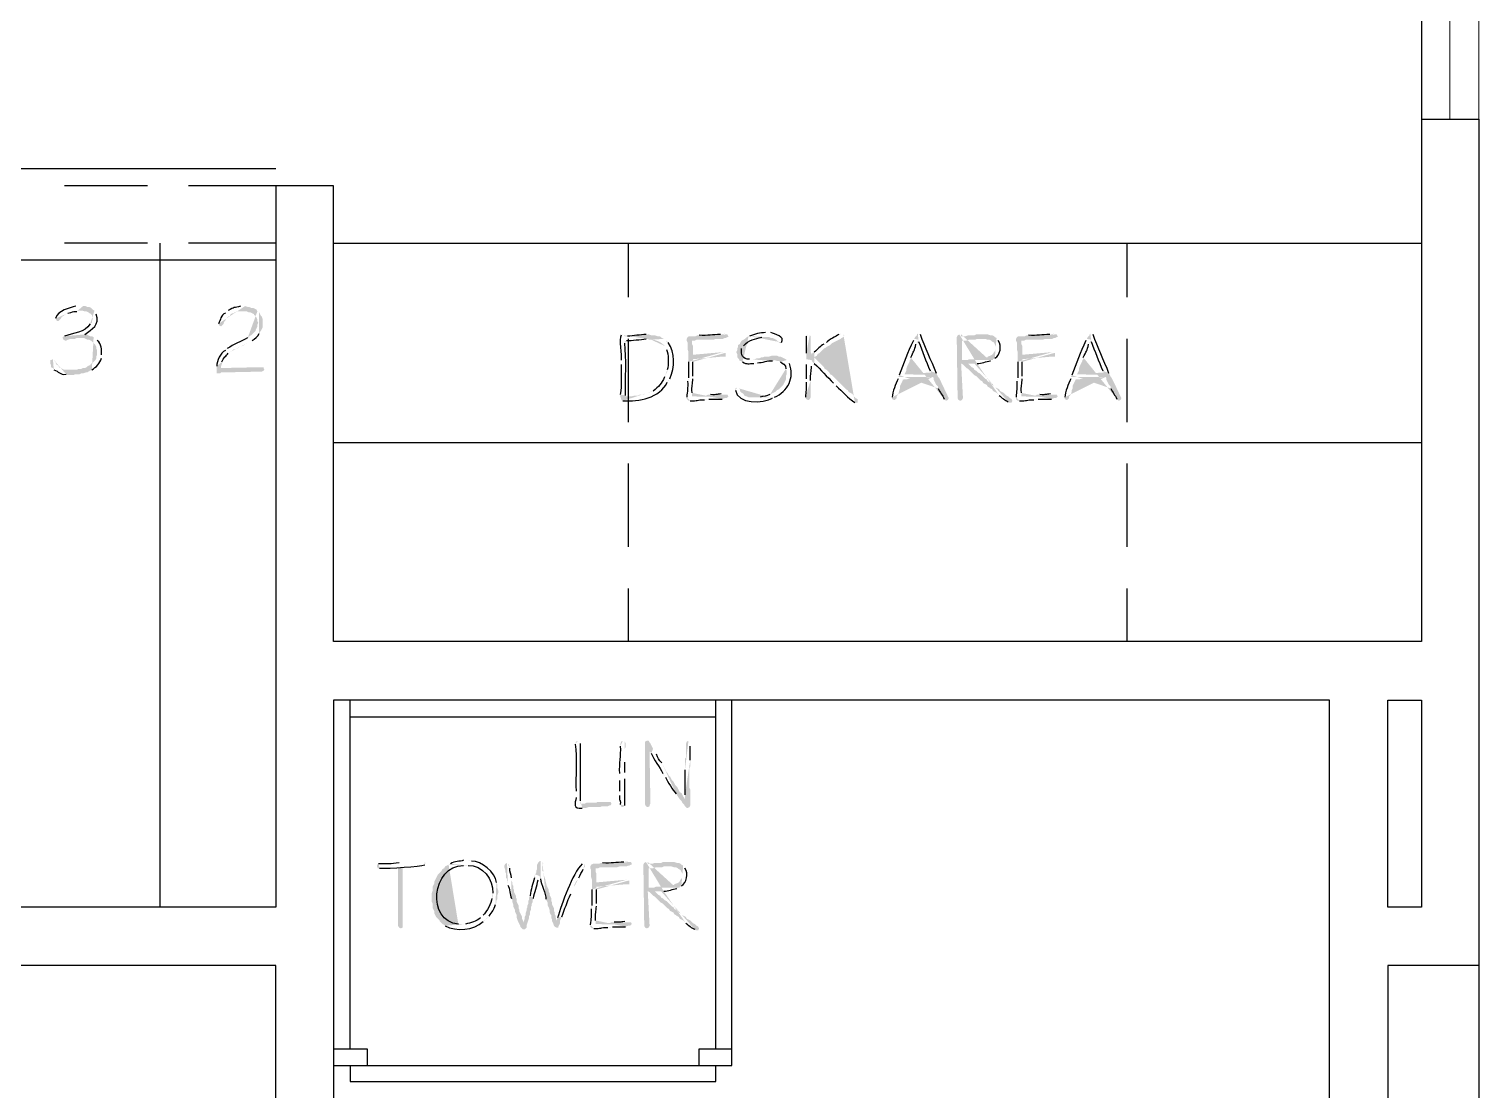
# Model space of a CAD drawing. Header units: inches. Extents: x -167 to 6071, y -6287 to -2731.
# Drawn here: x 1608.5 to 1695.9, y -5840.1 to -5776.1 of the extents above; entities that cross this region are included whole.
import ezdxf

# ---------------------------------------------------------------- set-up
doc = ezdxf.new("R2010")
doc.units = ezdxf.units.IN
doc.header["$LTSCALE"] = 96
doc.header["$MEASUREMENT"] = 0
doc.layers.add('Doors', color=5, linetype='Continuous', lineweight=9)
doc.layers.add('PDF_Geometry', color=7, linetype='Continuous', true_color=0x4a4a4a)
doc.layers.add('PDF_Solid Fills', color=7, linetype='Continuous')

msp = doc.modelspace()

# ---------------------------------------------------------------- hatches: boundary and pattern name
at = {"layer": 'PDF_Solid Fills', "transparency": 33554559}
h = msp.add_hatch(color=256, dxfattribs=at)
h.paths.add_polyline_path([(1611.637, -5792.842), (1611.37, -5792.842)], flags=0)
h.paths.add_polyline_path([(1610.143, -5793.589), (1610.197, -5793.695), (1610.25, -5793.749), (1610.303, -5793.749), (1610.41, -5793.642), (1610.463, -5793.589), (1610.517, -5793.482), (1610.623, -5793.429), (1610.677, -5793.375), (1610.783, -5793.322), (1610.89, -5793.269)], flags=0)
h.paths.add_polyline_path([(1611.423, -5793.162), (1611.583, -5793.109), (1612.49, -5793.109), (1612.383, -5793.055), (1612.277, -5792.949), (1612.17, -5792.895), (1612.063, -5792.895), (1611.957, -5792.842), (1611.797, -5792.842)], flags=0)
h = msp.add_hatch(color=256, dxfattribs=at)
h.paths.add_polyline_path([(1612.49, -5793.109), (1611.69, -5793.109), (1611.743, -5793.109), (1611.903, -5793.162), (1612.01, -5793.162), (1612.117, -5793.215), (1612.17, -5793.269), (1612.223, -5793.269), (1612.33, -5793.375), (1612.33, -5793.482), (1612.383, -5793.589), (1612.383, -5793.642), (1612.33, -5793.749), (1612.33, -5793.855), (1612.223, -5793.909)], flags=0)
h.paths.add_polyline_path([(1610.677, -5794.655), (1610.57, -5794.709), (1610.57, -5794.762), (1610.623, -5794.869), (1610.73, -5794.922), (1610.783, -5794.922), (1610.89, -5794.869), (1611.05, -5794.815), (1611.317, -5794.815), (1611.423, -5794.762), (1611.637, -5794.762), (1612.437, -5794.709), (1612.33, -5794.655), (1612.223, -5794.655), (1612.117, -5794.602), (1612.01, -5794.549), (1611.85, -5794.549), (1611.903, -5794.549)], flags=0)
h.paths.add_polyline_path([(1612.597, -5793.322), (1612.543, -5793.215)], flags=0)
h = msp.add_hatch(color=256, dxfattribs=at)
h.paths.add_polyline_path([(1622.303, -5793.162), (1621.45, -5793.162), (1621.663, -5793.162), (1621.77, -5793.215), (1621.877, -5793.215), (1621.983, -5793.269), (1622.09, -5793.322), (1622.09, -5793.375), (1622.197, -5793.429), (1622.303, -5793.642), (1622.303, -5793.749), (1622.357, -5793.855), (1622.303, -5793.962), (1622.303, -5794.069), (1622.197, -5794.282), (1622.197, -5794.335), (1622.09, -5794.442), (1621.93, -5794.602), (1621.823, -5794.655), (1621.823, -5794.709), (1621.717, -5794.762)], flags=0)
h.paths.add_polyline_path([(1620.49, -5795.402), (1620.437, -5795.402), (1620.383, -5795.509)], flags=0)
h.paths.add_polyline_path([(1619.85, -5796.469), (1619.85, -5796.575), (1620.117, -5796.575), (1620.117, -5796.469), (1620.17, -5796.309), (1620.17, -5796.202)], flags=0)
h.paths.add_polyline_path([(1620.543, -5795.669), (1620.65, -5795.615), (1620.757, -5795.562), (1620.863, -5795.455), (1620.97, -5795.455), (1621.077, -5795.402), (1621.183, -5795.349), (1621.237, -5795.295), (1621.397, -5795.242), (1621.503, -5795.189), (1621.663, -5795.082), (1621.77, -5795.029), (1621.877, -5794.975), (1621.983, -5794.922)], flags=0)
h.paths.add_polyline_path([(1622.41, -5794.495), (1622.463, -5794.389), (1622.517, -5794.335), (1622.623, -5794.122), (1622.623, -5793.642), (1622.57, -5793.482), (1622.517, -5793.429), (1622.41, -5793.215)], flags=0)
h = msp.add_hatch(color=256, dxfattribs=at)
h.paths.add_polyline_path([(1621.45, -5792.842), (1621.29, -5792.842)], flags=0)
h.paths.add_polyline_path([(1620.543, -5793.109), (1620.49, -5793.162), (1620.383, -5793.269)], flags=0)
h.paths.add_polyline_path([(1619.957, -5793.909), (1620.01, -5794.015), (1620.117, -5794.069), (1620.17, -5794.015), (1620.277, -5793.909), (1620.277, -5793.855), (1620.33, -5793.749), (1620.383, -5793.695), (1620.383, -5793.642), (1620.437, -5793.589), (1620.543, -5793.482), (1620.65, -5793.429), (1620.703, -5793.322), (1620.81, -5793.269), (1620.863, -5793.269), (1620.97, -5793.215), (1621.077, -5793.162), (1622.303, -5793.162), (1622.25, -5793.055), (1622.143, -5793.002), (1622.037, -5792.949), (1621.93, -5792.949), (1621.823, -5792.895), (1621.717, -5792.895), (1621.557, -5792.842)], flags=0)
h = msp.add_hatch(color=256, dxfattribs=at)
h.paths.add_polyline_path([(1644.33, -5794.549), (1644.277, -5794.549), (1644.223, -5794.602)], flags=0)
h.paths.add_polyline_path([(1644.223, -5796.095), (1644.223, -5796.362)], flags=0)
h.paths.add_polyline_path([(1644.17, -5798.175), (1644.17, -5798.282), (1644.49, -5798.282), (1644.49, -5798.229)], flags=0)
h.paths.add_polyline_path([(1644.437, -5795.082), (1644.437, -5794.975), (1644.543, -5794.922)], flags=0)
h.paths.add_polyline_path([(1645.717, -5794.815), (1646.783, -5794.815), (1646.677, -5794.762), (1646.623, -5794.709), (1644.437, -5794.655), (1644.383, -5794.602)], flags=0)
h = msp.add_hatch(color=256, dxfattribs=at)
h.paths.add_polyline_path([(1645.77, -5794.549), (1645.717, -5794.549)], flags=0)
h.paths.add_polyline_path([(1644.597, -5794.655), (1644.437, -5794.655), (1646.623, -5794.709), (1646.517, -5794.655), (1646.41, -5794.655), (1646.25, -5794.602), (1646.037, -5794.602), (1645.877, -5794.549)], flags=0)
h = msp.add_hatch(color=256, dxfattribs=at)
h.paths.add_polyline_path([(1650.517, -5794.495), (1650.357, -5794.549), (1650.197, -5794.549)], flags=0)
h.paths.add_polyline_path([(1648.917, -5794.602), (1648.81, -5794.602), (1648.703, -5794.655), (1648.33, -5794.655), (1648.223, -5794.709), (1648.17, -5794.815), (1648.17, -5794.922), (1648.223, -5795.029), (1648.223, -5795.455), (1648.277, -5795.615), (1648.277, -5795.829), (1648.543, -5795.775), (1648.543, -5795.242), (1648.49, -5795.135), (1648.49, -5794.922), (1648.65, -5794.922), (1648.757, -5794.869), (1649.77, -5794.869), (1649.93, -5794.815), (1650.357, -5794.815), (1650.463, -5794.762), (1650.517, -5794.762), (1650.623, -5794.709), (1650.677, -5794.709), (1650.677, -5794.655), (1650.623, -5794.549)], flags=0)
h = msp.add_hatch(color=256, dxfattribs=at)
h.paths.add_polyline_path([(1652.97, -5794.442), (1652.917, -5794.442)], flags=0)
h.paths.add_polyline_path([(1651.957, -5794.655), (1651.903, -5794.655), (1652.97, -5794.709), (1653.13, -5794.709), (1653.237, -5794.762), (1653.343, -5794.762), (1653.45, -5794.815), (1653.557, -5794.869), (1653.663, -5794.975), (1653.717, -5794.975), (1653.717, -5795.029), (1653.823, -5795.082), (1653.877, -5795.029)], flags=0)
h.paths.add_polyline_path([(1653.237, -5794.442), (1653.077, -5794.442)], flags=0)
h = msp.add_hatch(color=256, dxfattribs=at)
h.paths.add_polyline_path([(1657.503, -5794.495), (1657.397, -5794.549), (1657.343, -5794.549)], flags=0)
h.paths.add_polyline_path([(1656.597, -5795.029), (1656.543, -5795.082), (1656.437, -5795.135)], flags=0)
h.paths.add_polyline_path([(1655.85, -5795.615), (1655.743, -5795.669), (1655.69, -5795.775), (1655.37, -5795.829), (1655.37, -5796.042), (1655.69, -5796.095), (1655.743, -5796.202), (1655.85, -5796.309)], flags=0)
h.paths.add_polyline_path([(1657.023, -5797.482), (1657.077, -5797.535), (1657.183, -5797.642)], flags=0)
h.paths.add_polyline_path([(1658.303, -5798.655), (1658.463, -5798.655), (1658.463, -5798.442), (1658.357, -5798.389), (1658.25, -5798.282), (1658.143, -5798.122), (1657.93, -5798.015), (1657.877, -5797.909), (1657.77, -5797.855), (1657.717, -5797.802), (1657.61, -5797.695), (1657.557, -5797.642), (1657.45, -5797.535), (1657.397, -5797.482), (1657.29, -5797.375), (1657.077, -5797.162), (1656.97, -5797.055), (1656.917, -5797.002), (1656.81, -5796.949), (1656.757, -5796.842), (1656.597, -5796.682), (1656.49, -5796.629), (1656.437, -5796.522), (1656.33, -5796.415), (1656.17, -5796.255), (1655.957, -5796.042), (1655.85, -5795.935), (1655.903, -5795.882), (1656.01, -5795.829), (1656.063, -5795.722), (1656.17, -5795.669), (1656.33, -5795.509), (1656.437, -5795.402), (1656.543, -5795.349), (1656.597, -5795.295), (1656.703, -5795.242), (1656.81, -5795.189), (1656.917, -5795.082), (1657.023, -5795.029), (1657.13, -5794.975), (1657.237, -5794.922), (1657.343, -5794.869), (1657.45, -5794.815), (1657.503, -5794.762), (1657.61, -5794.709), (1657.663, -5794.602), (1657.61, -5794.549)], flags=0)
h = msp.add_hatch(color=256, dxfattribs=at)
h.paths.add_polyline_path([(1655.477, -5794.549), (1655.37, -5794.602), (1655.37, -5794.655)], flags=0)
h.paths.add_polyline_path([(1655.37, -5795.669), (1655.37, -5795.829), (1655.69, -5795.775), (1655.69, -5795.722), (1655.637, -5795.615), (1655.637, -5794.655), (1655.583, -5794.602)], flags=0)
h = msp.add_hatch(color=256, dxfattribs=at)
h.paths.add_polyline_path([(1662.09, -5794.495), (1662.037, -5794.549), (1662.037, -5794.602), (1661.93, -5794.709), (1661.877, -5794.815), (1662.143, -5794.869), (1662.143, -5794.975)], flags=0)
h.paths.add_polyline_path([(1662.837, -5796.735), (1662.89, -5796.842), (1661.29, -5796.949), (1663.263, -5797.002), (1663.21, -5796.895)], flags=0)
h.paths.add_polyline_path([(1662.25, -5794.549), (1662.197, -5794.495)], flags=0)
h = msp.add_hatch(color=256, dxfattribs=at)
h.paths.add_polyline_path([(1664.597, -5794.549), (1664.49, -5794.602), (1664.437, -5794.709), (1664.49, -5798.335), (1664.49, -5798.389), (1664.543, -5798.495), (1664.65, -5798.549), (1664.757, -5798.495), (1664.81, -5798.389), (1664.81, -5798.335), (1664.703, -5796.309), (1665.663, -5796.309)], flags=0)
h.paths.add_polyline_path([(1666.463, -5796.149), (1666.517, -5796.095), (1664.757, -5796.095), (1664.757, -5794.922), (1665.023, -5794.922), (1665.183, -5794.869), (1665.557, -5794.869), (1665.663, -5794.815), (1666.037, -5794.815), (1666.837, -5794.762), (1666.73, -5794.709), (1664.703, -5794.655), (1664.703, -5794.549)], flags=0)
for points in [[(1666.037, -5794.549), (1665.61, -5794.549), (1665.503, -5794.602), (1665.13, -5794.602), (1664.97, -5794.655), (1664.703, -5794.655), (1666.73, -5794.709), (1666.677, -5794.655), (1666.57, -5794.602), (1666.463, -5794.602), (1666.303, -5794.549), (1666.197, -5794.549)], [(1653.45, -5795.829), (1653.29, -5795.829), (1653.13, -5795.882), (1652.863, -5795.882), (1652.757, -5795.935), (1652.65, -5795.935), (1652.543, -5795.989), (1652.383, -5795.989), (1652.277, -5796.042), (1651.957, -5796.042), (1654.143, -5796.042), (1653.93, -5795.935), (1653.823, -5795.882), (1653.717, -5795.882), (1653.61, -5795.829)], [(1622.57, -5796.522), (1620.117, -5796.575), (1619.85, -5796.575), (1619.85, -5796.895), (1620.063, -5796.895), (1620.117, -5796.842), (1622.517, -5796.789), (1622.57, -5796.789), (1622.677, -5796.735), (1622.73, -5796.682), (1622.677, -5796.575), (1622.677, -5796.522)], [(1645.77, -5819.029), (1645.663, -5819.082), (1645.663, -5822.869), (1645.717, -5822.975), (1645.823, -5823.029), (1645.93, -5822.975), (1645.93, -5822.922), (1645.983, -5822.815), (1645.93, -5819.615), (1646.143, -5819.509), (1646.037, -5819.295), (1645.983, -5819.189), (1645.93, -5819.135), (1645.877, -5819.029)], [(1643.423, -5822.709), (1642.783, -5822.709), (1642.73, -5822.762), (1642.143, -5822.762), (1642.037, -5822.815), (1641.77, -5822.815), (1643.637, -5822.815), (1643.583, -5822.709), (1643.53, -5822.709)], [(1631.05, -5826.655), (1630.783, -5826.655), (1630.783, -5830.175), (1630.837, -5830.282), (1630.943, -5830.335), (1631.05, -5830.282), (1631.05, -5830.175)], [(1647.157, -5826.335), (1646.73, -5826.335), (1646.623, -5826.389), (1646.25, -5826.389), (1646.09, -5826.442), (1645.823, -5826.442), (1647.85, -5826.495), (1647.797, -5826.442), (1647.69, -5826.389), (1647.583, -5826.389), (1647.423, -5826.335), (1647.317, -5826.335)]]:
    msp.add_hatch(color=256, dxfattribs=at).paths.add_polyline_path(points)
h = msp.add_hatch(color=256, dxfattribs=at)
h.paths.add_polyline_path([(1670.357, -5794.495), (1670.197, -5794.549), (1670.037, -5794.549)], flags=0)
h.paths.add_polyline_path([(1668.757, -5794.602), (1668.65, -5794.602), (1668.543, -5794.655), (1668.17, -5794.655), (1668.063, -5794.709), (1668.01, -5794.815), (1668.01, -5794.922), (1668.063, -5795.029), (1668.063, -5795.455), (1668.117, -5795.615), (1668.117, -5795.829), (1668.383, -5795.775), (1668.383, -5795.242), (1668.33, -5795.135), (1668.33, -5794.922), (1668.49, -5794.922), (1668.597, -5794.869), (1669.61, -5794.869), (1669.77, -5794.815), (1670.197, -5794.815), (1670.303, -5794.762), (1670.357, -5794.762), (1670.463, -5794.709), (1670.517, -5794.709), (1670.517, -5794.655), (1670.463, -5794.549)], flags=0)
h = msp.add_hatch(color=256, dxfattribs=at)
h.paths.add_polyline_path([(1672.49, -5794.495), (1672.437, -5794.549), (1672.437, -5794.602), (1672.383, -5794.655), (1672.33, -5794.709), (1672.277, -5794.815), (1672.543, -5794.869), (1672.543, -5794.975)], flags=0)
h.paths.add_polyline_path([(1673.237, -5796.735), (1673.29, -5796.842), (1671.69, -5796.949), (1673.663, -5797.002), (1673.61, -5796.895)], flags=0)
h.paths.add_polyline_path([(1672.65, -5794.549), (1672.597, -5794.495)], flags=0)
h = msp.add_hatch(color=256, dxfattribs=at)
h.paths.add_polyline_path([(1612.437, -5794.709), (1611.637, -5794.762), (1611.85, -5794.762), (1611.957, -5794.815), (1612.063, -5794.869), (1612.17, -5794.869), (1612.277, -5794.922), (1612.383, -5795.029), (1612.437, -5795.082), (1612.543, -5795.189), (1612.597, -5795.295), (1612.597, -5795.402), (1612.65, -5795.509), (1612.65, -5795.775), (1612.597, -5795.882), (1612.597, -5795.989), (1612.543, -5796.095), (1612.49, -5796.149), (1612.383, -5796.255), (1612.277, -5796.309), (1612.223, -5796.415), (1612.17, -5796.415), (1612.063, -5796.469), (1612.01, -5796.522), (1611.903, -5796.575), (1611.797, -5796.575), (1611.69, -5796.629), (1611.53, -5796.629), (1611.423, -5796.682), (1611.05, -5796.682), (1612.223, -5796.735), (1612.33, -5796.682)], flags=0)
h.paths.add_polyline_path([(1612.917, -5795.989), (1612.917, -5795.775)], flags=0)
h.paths.add_polyline_path([(1612.65, -5794.922), (1612.597, -5794.869), (1612.543, -5794.815)], flags=0)
h = msp.add_hatch(color=256, dxfattribs=at)
h.paths.add_polyline_path([(1646.783, -5794.815), (1645.717, -5794.815), (1645.77, -5794.815), (1645.93, -5794.869), (1646.037, -5794.869)], flags=0)
h.paths.add_polyline_path([(1646.837, -5795.242, 0.210954), (1646.037, -5794.869)], flags=0)
h.paths.add_polyline_path([(1646.837, -5795.242), (1646.943, -5795.455)], flags=0)
h.paths.add_polyline_path([(1646.997, -5796.682), (1646.997, -5796.789), (1646.837, -5797.109)], flags=0)
h.paths.add_polyline_path([(1646.143, -5797.962), (1646.037, -5798.015), (1645.93, -5798.015), (1645.823, -5798.069), (1645.663, -5798.122), (1645.557, -5798.175), (1645.343, -5798.175), (1645.237, -5798.229), (1645.023, -5798.229), (1644.863, -5798.282), (1644.17, -5798.282), (1644.223, -5798.442), (1644.223, -5798.495), (1644.33, -5798.549)], flags=0)
h.paths.add_polyline_path([(1646.997, -5797.429), (1647.05, -5797.322), (1647.103, -5797.322), (1647.157, -5797.215)], flags=0)
h.paths.add_polyline_path([(1647.05, -5795.029), (1646.943, -5794.975), (1646.943, -5794.922), (1646.89, -5794.869)], flags=0)
h = msp.add_hatch(color=256, dxfattribs=at)
h.paths.add_polyline_path([(1651.903, -5794.655), (1651.797, -5794.709), (1651.69, -5794.815), (1651.583, -5794.869), (1651.477, -5794.922), (1651.423, -5795.029), (1651.37, -5795.135), (1651.263, -5795.189), (1651.263, -5795.295), (1651.21, -5795.402), (1651.21, -5795.509), (1651.157, -5795.615), (1651.21, -5795.722), (1651.21, -5795.882), (1651.263, -5795.989), (1651.317, -5796.042), (1651.37, -5796.149), (1651.423, -5796.149), (1651.53, -5796.202)], flags=0)
h.paths.add_polyline_path([(1652.223, -5796.309), (1652.33, -5796.309), (1652.437, -5796.255)], flags=0)
h.paths.add_polyline_path([(1653.343, -5796.149), (1653.45, -5796.095), (1654.197, -5796.095), (1654.143, -5796.042), (1651.957, -5796.042)], flags=0)
h.paths.add_polyline_path([(1651.477, -5795.402), (1651.53, -5795.295), (1651.583, -5795.242)], flags=0)
h.paths.add_polyline_path([(1652.703, -5794.709), (1652.97, -5794.709)], flags=0)
h = msp.add_hatch(color=256, dxfattribs=at)
h.paths.add_polyline_path([(1661.877, -5794.815), (1661.823, -5794.922)], flags=0)
h.paths.add_polyline_path([(1660.97, -5797.002), (1660.917, -5797.109), (1662.997, -5797.109), (1663.05, -5797.162), (1663.05, -5797.269), (1663.103, -5797.375), (1663.21, -5797.589), (1663.317, -5797.695), (1663.317, -5797.802)], flags=0)
h.paths.add_polyline_path([(1663.69, -5798.442), (1663.743, -5798.495), (1663.797, -5798.549), (1663.903, -5798.495), (1663.957, -5798.389), (1663.477, -5797.375), (1663.37, -5797.162), (1663.317, -5797.109), (1663.263, -5797.002), (1661.29, -5796.949), (1661.343, -5796.842), (1661.397, -5796.735), (1661.397, -5796.629), (1661.45, -5796.469), (1661.503, -5796.362), (1661.61, -5796.149), (1661.61, -5796.095), (1661.663, -5796.042), (1661.663, -5795.935)], flags=0)
h.paths.add_polyline_path([(1661.983, -5795.135), (1662.09, -5795.029), (1662.143, -5794.869)], flags=0)
h = msp.add_hatch(color=256, dxfattribs=at)
h.paths.add_polyline_path([(1666.837, -5794.762), (1666.037, -5794.815), (1666.143, -5794.815), (1666.303, -5794.869), (1666.41, -5794.869), (1666.517, -5794.922), (1666.57, -5794.975), (1666.677, -5795.029), (1666.73, -5795.135), (1666.783, -5795.242), (1666.783, -5795.455), (1666.73, -5795.562), (1666.677, -5795.615), (1666.623, -5795.722), (1666.57, -5795.775), (1666.463, -5795.829), (1666.303, -5795.882), (1666.303, -5795.935), (1666.143, -5795.935), (1666.037, -5795.989), (1665.823, -5795.989), (1665.717, -5796.042), (1665.183, -5796.042), (1665.077, -5796.095), (1664.757, -5796.095), (1666.623, -5796.095), (1666.623, -5796.042), (1666.73, -5795.989)], flags=0)
h.paths.add_polyline_path([(1666.943, -5794.922), (1666.89, -5794.815)], flags=0)
h = msp.add_hatch(color=256, dxfattribs=at)
h.paths.add_polyline_path([(1672.277, -5794.815), (1672.223, -5794.922)], flags=0)
h.paths.add_polyline_path([(1671.37, -5797.002), (1671.317, -5797.109), (1673.397, -5797.109), (1673.45, -5797.162), (1673.45, -5797.269), (1673.503, -5797.375), (1673.61, -5797.589), (1673.717, -5797.695), (1673.717, -5797.802)], flags=0)
h.paths.add_polyline_path([(1674.09, -5798.442), (1674.143, -5798.495), (1674.197, -5798.549), (1674.303, -5798.495), (1674.357, -5798.389), (1673.877, -5797.375), (1673.77, -5797.162), (1673.717, -5797.109), (1673.663, -5797.002), (1671.69, -5796.949), (1671.743, -5796.842), (1671.797, -5796.735), (1671.797, -5796.629), (1671.85, -5796.469), (1671.903, -5796.362), (1671.957, -5796.255), (1672.01, -5796.149), (1672.01, -5796.095), (1672.063, -5796.042), (1672.063, -5795.935)], flags=0)
h.paths.add_polyline_path([(1672.383, -5795.135), (1672.49, -5795.029), (1672.543, -5794.869)], flags=0)
h = msp.add_hatch(color=256, dxfattribs=at)
h.paths.add_polyline_path([(1609.983, -5796.042), (1609.877, -5796.095), (1609.823, -5796.095), (1609.823, -5796.309), (1609.877, -5796.415), (1609.877, -5796.522), (1609.983, -5796.575), (1610.037, -5796.682)], flags=0)
h.paths.add_polyline_path([(1610.783, -5796.949), (1610.89, -5797.002), (1611.21, -5797.002), (1611.317, -5796.949), (1611.583, -5796.949), (1611.69, -5796.895), (1611.797, -5796.895), (1611.957, -5796.842), (1612.063, -5796.842), (1612.117, -5796.789), (1612.223, -5796.735), (1611.05, -5796.682), (1610.677, -5796.682), (1610.57, -5796.629), (1610.463, -5796.575), (1610.357, -5796.522), (1610.303, -5796.415), (1610.197, -5796.362), (1610.143, -5796.255), (1610.143, -5796.202), (1610.037, -5796.095)], flags=0)
h = msp.add_hatch(color=256, dxfattribs=at)
h.paths.add_polyline_path([(1650.357, -5795.615), (1648.543, -5795.775), (1648.277, -5795.829), (1648.277, -5796.202)], flags=0)
h.paths.add_polyline_path([(1648.277, -5797.162), (1648.277, -5797.269), (1648.223, -5797.375)], flags=0)
h.paths.add_polyline_path([(1648.17, -5798.335), (1648.17, -5798.442), (1648.277, -5798.549), (1648.383, -5798.549)], flags=0)
h.paths.add_polyline_path([(1649.237, -5798.495), (1649.343, -5798.495), (1649.503, -5798.442)], flags=0)
h.paths.add_polyline_path([(1650.303, -5798.442), (1650.463, -5798.389), (1650.57, -5798.389), (1650.623, -5798.335), (1648.49, -5798.282), (1648.49, -5798.069)], flags=0)
h.paths.add_polyline_path([(1648.543, -5797.215), (1648.543, -5797.055)], flags=0)
h.paths.add_polyline_path([(1648.543, -5796.202), (1648.543, -5796.042), (1650.357, -5795.882), (1650.517, -5795.882), (1650.517, -5795.669), (1650.463, -5795.669)], flags=0)
h = msp.add_hatch(color=256, dxfattribs=at)
h.paths.add_polyline_path([(1654.197, -5796.095), (1653.45, -5796.095), (1653.61, -5796.149), (1653.717, -5796.149), (1653.823, -5796.202)], flags=0)
h.paths.add_polyline_path([(1654.143, -5796.629), (1654.197, -5796.735), (1654.197, -5796.949), (1654.143, -5797.055), (1654.143, -5797.269), (1653.983, -5797.589), (1653.877, -5797.695), (1653.823, -5797.749), (1653.717, -5797.855), (1653.61, -5797.909), (1653.503, -5798.015), (1653.29, -5798.122), (1653.183, -5798.175)], flags=0)
h.paths.add_polyline_path([(1652.597, -5798.335), (1652.223, -5798.335), (1653.45, -5798.335)], flags=0)
h.paths.add_polyline_path([(1654.357, -5796.309), (1654.25, -5796.202)], flags=0)
h = msp.add_hatch(color=256, dxfattribs=at)
h.paths.add_polyline_path([(1655.37, -5796.042), (1655.37, -5796.362)], flags=0)
h.paths.add_polyline_path([(1655.37, -5797.215), (1655.37, -5797.429)], flags=0)
h.paths.add_polyline_path([(1655.317, -5798.335), (1655.37, -5798.442), (1655.477, -5798.495), (1655.53, -5798.495), (1655.583, -5798.442), (1655.637, -5798.335), (1655.637, -5797.322)], flags=0)
h.paths.add_polyline_path([(1655.69, -5796.469), (1655.69, -5796.095)], flags=0)
h = msp.add_hatch(color=256, dxfattribs=at)
h.paths.add_polyline_path([(1665.663, -5796.309), (1664.703, -5796.309), (1664.81, -5796.362), (1664.917, -5796.469), (1665.023, -5796.575), (1665.13, -5796.629), (1665.237, -5796.735), (1665.343, -5796.842), (1665.397, -5796.895), (1665.503, -5797.002), (1665.61, -5797.055), (1665.717, -5797.162), (1665.77, -5797.215), (1665.877, -5797.322), (1665.983, -5797.375), (1666.037, -5797.482), (1666.143, -5797.535), (1666.25, -5797.589), (1666.303, -5797.695), (1666.41, -5797.749), (1666.463, -5797.802), (1666.57, -5797.855), (1666.623, -5797.962), (1666.837, -5798.069), (1666.997, -5798.229)], flags=0)
h.paths.add_polyline_path([(1667.53, -5798.602), (1667.583, -5798.655), (1667.743, -5798.655), (1667.797, -5798.549), (1667.743, -5798.442), (1667.637, -5798.389), (1667.53, -5798.282), (1667.423, -5798.229), (1667.263, -5798.069), (1667.05, -5797.962), (1666.997, -5797.855), (1666.89, -5797.802), (1666.783, -5797.749), (1666.677, -5797.642), (1666.57, -5797.589), (1666.517, -5797.482), (1666.41, -5797.429), (1666.303, -5797.375), (1666.25, -5797.269), (1666.143, -5797.215), (1665.93, -5797.002), (1665.823, -5796.895), (1665.717, -5796.842), (1665.61, -5796.735), (1665.503, -5796.682), (1665.45, -5796.575), (1665.343, -5796.522), (1665.237, -5796.415), (1665.13, -5796.309), (1665.503, -5796.309)], flags=0)
h = msp.add_hatch(color=256, dxfattribs=at)
h.paths.add_polyline_path([(1670.197, -5795.615), (1668.383, -5795.775), (1668.117, -5795.829), (1668.117, -5796.202)], flags=0)
h.paths.add_polyline_path([(1668.117, -5797.162), (1668.117, -5797.269), (1668.063, -5797.375)], flags=0)
h.paths.add_polyline_path([(1668.01, -5798.335), (1668.01, -5798.442), (1668.117, -5798.549), (1668.223, -5798.549)], flags=0)
h.paths.add_polyline_path([(1669.077, -5798.495), (1669.183, -5798.495), (1669.343, -5798.442)], flags=0)
h.paths.add_polyline_path([(1670.143, -5798.442), (1670.303, -5798.389), (1670.41, -5798.389), (1670.463, -5798.335), (1668.33, -5798.282), (1668.33, -5798.069)], flags=0)
h.paths.add_polyline_path([(1668.383, -5797.215), (1668.383, -5797.055)], flags=0)
h.paths.add_polyline_path([(1668.383, -5796.202), (1668.383, -5796.042), (1670.197, -5795.882), (1670.357, -5795.882), (1670.357, -5795.669), (1670.303, -5795.669)], flags=0)
h = msp.add_hatch(color=256, dxfattribs=at)
h.paths.add_polyline_path([(1660.917, -5797.109), (1660.917, -5797.215)], flags=0)
h.paths.add_polyline_path([(1660.543, -5798.335), (1660.543, -5798.442), (1660.65, -5798.495), (1660.703, -5798.495), (1660.81, -5798.389), (1660.81, -5798.282), (1660.917, -5798.175), (1660.97, -5797.962), (1660.97, -5797.909), (1661.023, -5797.802), (1661.023, -5797.642), (1661.077, -5797.535), (1661.183, -5797.322), (1661.183, -5797.269), (1662.997, -5797.109)], flags=0)
h = msp.add_hatch(color=256, dxfattribs=at)
h.paths.add_polyline_path([(1671.317, -5797.109), (1671.317, -5797.215)], flags=0)
h.paths.add_polyline_path([(1670.943, -5798.335), (1670.943, -5798.442), (1671.05, -5798.495), (1671.103, -5798.495), (1671.21, -5798.389), (1671.21, -5798.282), (1671.317, -5798.175), (1671.37, -5797.962), (1671.37, -5797.909), (1671.423, -5797.802), (1671.423, -5797.642), (1671.477, -5797.535), (1671.53, -5797.429), (1671.583, -5797.322), (1671.583, -5797.269), (1673.397, -5797.109)], flags=0)
h = msp.add_hatch(color=256, dxfattribs=at)
h.paths.add_polyline_path([(1651.21, -5797.749), (1651.103, -5797.802), (1651.103, -5797.909)], flags=0)
h.paths.add_polyline_path([(1653.343, -5798.389), (1653.45, -5798.335), (1651.903, -5798.335), (1651.797, -5798.282), (1651.743, -5798.282), (1651.637, -5798.229), (1651.583, -5798.122), (1651.477, -5798.069), (1651.37, -5797.962), (1651.37, -5797.855), (1651.317, -5797.802)], flags=0)
h = msp.add_hatch(color=256, dxfattribs=at)
h.paths.add_polyline_path([(1650.463, -5798.122), (1650.25, -5798.122)], flags=0)
h.paths.add_polyline_path([(1649.61, -5798.175), (1649.45, -5798.175), (1649.343, -5798.229), (1648.863, -5798.229), (1648.703, -5798.282), (1648.49, -5798.282), (1650.623, -5798.335), (1650.677, -5798.282), (1650.623, -5798.175)], flags=0)
h = msp.add_hatch(color=256, dxfattribs=at)
h.paths.add_polyline_path([(1670.303, -5798.122), (1670.09, -5798.122)], flags=0)
h.paths.add_polyline_path([(1669.45, -5798.175), (1669.29, -5798.175), (1669.183, -5798.229), (1668.703, -5798.229), (1668.543, -5798.282), (1668.33, -5798.282), (1670.463, -5798.335), (1670.517, -5798.282), (1670.463, -5798.175)], flags=0)
h = msp.add_hatch(color=256, dxfattribs=at)
h.paths.add_polyline_path([(1641.61, -5819.029), (1641.503, -5819.082), (1641.45, -5819.242)], flags=0)
h.paths.add_polyline_path([(1641.503, -5822.069), (1641.503, -5822.442)], flags=0)
h.paths.add_polyline_path([(1641.877, -5823.082), (1642.09, -5823.082), (1642.25, -5823.029), (1642.943, -5823.029), (1643.05, -5822.975), (1643.423, -5822.975), (1643.53, -5822.922), (1643.583, -5822.922), (1643.637, -5822.815), (1641.77, -5822.815), (1641.77, -5822.655)], flags=0)
h.paths.add_polyline_path([(1641.77, -5819.189), (1641.717, -5819.082)], flags=0)
h = msp.add_hatch(color=256, dxfattribs=at)
h.paths.add_polyline_path([(1644.33, -5819.029), (1644.223, -5819.082), (1644.17, -5819.242), (1644.17, -5819.349)], flags=0)
h.paths.add_polyline_path([(1644.117, -5821.002), (1644.117, -5821.429)], flags=0)
h.paths.add_polyline_path([(1644.117, -5822.069), (1644.117, -5822.335)], flags=0)
h.paths.add_polyline_path([(1644.17, -5822.869), (1644.223, -5822.975), (1644.277, -5823.029), (1644.33, -5823.029), (1644.383, -5822.975), (1644.437, -5822.922)], flags=0)
h.paths.add_polyline_path([(1644.437, -5821.322), (1644.437, -5820.949)], flags=0)
h.paths.add_polyline_path([(1644.437, -5820.309), (1644.437, -5819.509), (1644.49, -5819.402), (1644.49, -5819.189), (1644.437, -5819.082)], flags=0)
h = msp.add_hatch(color=256, dxfattribs=at)
h.paths.add_polyline_path([(1648.277, -5819.029), (1648.17, -5819.082), (1648.117, -5819.242), (1648.117, -5820.042), (1648.063, -5820.095), (1648.063, -5820.789)], flags=0)
h.paths.add_polyline_path([(1648.063, -5822.282), (1648.063, -5822.549), (1647.743, -5822.549), (1647.85, -5822.655), (1647.903, -5822.762), (1648.01, -5822.869), (1648.063, -5822.975), (1648.117, -5823.029), (1648.17, -5823.082), (1648.223, -5823.082), (1648.33, -5823.029), (1648.383, -5822.922), (1648.383, -5821.962), (1648.33, -5821.855), (1648.33, -5820.682), (1648.383, -5820.575), (1648.383, -5820.202)], flags=0)
h.paths.add_polyline_path([(1648.383, -5819.349), (1648.383, -5819.082)], flags=0)
h = msp.add_hatch(color=256, dxfattribs=at)
h.paths.add_polyline_path([(1646.143, -5819.509), (1645.93, -5819.615), (1645.93, -5819.669), (1646.037, -5819.775)], flags=0)
h.paths.add_polyline_path([(1646.73, -5821.002), (1646.783, -5821.109), (1646.89, -5821.215)], flags=0)
h.paths.add_polyline_path([(1647.53, -5822.229), (1647.637, -5822.389), (1647.743, -5822.549), (1648.063, -5822.549), (1648.01, -5822.442), (1647.957, -5822.389), (1647.85, -5822.175), (1647.743, -5822.122), (1647.69, -5822.015), (1647.583, -5821.802), (1647.477, -5821.695), (1647.37, -5821.482), (1647.263, -5821.375), (1647.21, -5821.269), (1647.157, -5821.162), (1647.103, -5821.162), (1647.05, -5821.055), (1646.997, -5820.949), (1646.943, -5820.895), (1646.837, -5820.682), (1646.783, -5820.575), (1646.73, -5820.469), (1646.677, -5820.362)], flags=0)
h.paths.add_polyline_path([(1646.357, -5819.829), (1646.25, -5819.615)], flags=0)
h = msp.add_hatch(color=256, dxfattribs=at)
h.paths.add_polyline_path([(1632.277, -5826.282), (1630.837, -5826.389)], flags=0)
h.paths.add_polyline_path([(1629.61, -5826.442), (1629.503, -5826.495), (1629.503, -5826.602), (1629.557, -5826.709), (1629.663, -5826.709)], flags=0)
h.paths.add_polyline_path([(1632.383, -5826.495), (1632.437, -5826.389), (1632.383, -5826.335)], flags=0)
h = msp.add_hatch(color=256, dxfattribs=at)
h.paths.add_polyline_path([(1633.823, -5826.495), (1633.717, -5826.549), (1633.61, -5826.602), (1633.557, -5826.709), (1633.45, -5826.762), (1633.397, -5826.869), (1633.343, -5826.922), (1633.237, -5827.029), (1633.183, -5827.082), (1633.13, -5827.189), (1633.077, -5827.295), (1633.023, -5827.402), (1632.97, -5827.509), (1632.97, -5827.615), (1632.863, -5827.829), (1632.863, -5828.042), (1632.81, -5828.202), (1632.81, -5828.735), (1632.863, -5828.842), (1632.863, -5829.109), (1632.97, -5829.322), (1632.97, -5829.429), (1633.023, -5829.535), (1633.077, -5829.642), (1633.13, -5829.695), (1633.237, -5829.802), (1633.29, -5829.855), (1633.29, -5829.909), (1633.343, -5829.962), (1633.45, -5830.069), (1633.557, -5830.122), (1634.57, -5830.122), (1634.41, -5830.069)], flags=0)
h.paths.add_polyline_path([(1634.73, -5826.549), (1634.837, -5826.549)], flags=0)
h = msp.add_hatch(color=256, dxfattribs=at)
h.paths.add_polyline_path([(1634.837, -5826.229), (1634.73, -5826.229)], flags=0)
h.paths.add_polyline_path([(1633.93, -5826.442), (1633.823, -5826.495), (1634.837, -5826.549), (1634.997, -5826.549)], flags=0)
h.paths.add_polyline_path([(1636.49, -5828.202), (1636.49, -5828.415), (1636.437, -5828.522)], flags=0)
h.paths.add_polyline_path([(1635.903, -5829.535), (1635.743, -5829.695)], flags=0)
h.paths.add_polyline_path([(1634.837, -5830.069), (1634.73, -5830.069), (1634.57, -5830.122), (1633.557, -5830.122), (1633.61, -5830.175)], flags=0)
h.paths.add_polyline_path([(1635.903, -5829.909), (1636.01, -5829.855), (1636.01, -5829.802), (1636.117, -5829.749), (1636.223, -5829.642), (1636.277, -5829.589)], flags=0)
h.paths.add_polyline_path([(1636.65, -5828.895), (1636.703, -5828.789), (1636.703, -5828.682), (1636.757, -5828.575), (1636.757, -5828.362), (1636.81, -5828.202), (1636.81, -5828.042), (1636.757, -5827.882), (1636.757, -5827.669), (1636.703, -5827.562)], flags=0)
h.paths.add_polyline_path([(1635.21, -5826.282), (1635.103, -5826.282), (1634.997, -5826.229)], flags=0)
h = msp.add_hatch(color=256, dxfattribs=at)
h.paths.add_polyline_path([(1637.343, -5826.389), (1637.237, -5826.442), (1637.183, -5826.549), (1637.183, -5826.655), (1637.237, -5826.815), (1637.237, -5826.922), (1637.29, -5827.029), (1637.29, -5827.295), (1637.343, -5827.349), (1637.343, -5827.455), (1637.397, -5827.562), (1637.397, -5827.722)], flags=0)
h.paths.add_polyline_path([(1637.61, -5828.522), (1637.663, -5828.629), (1637.663, -5828.735), (1637.717, -5828.895), (1637.717, -5829.002), (1637.77, -5829.109), (1637.823, -5829.215), (1637.823, -5829.322), (1637.877, -5829.429), (1637.93, -5829.535), (1637.93, -5829.695), (1637.983, -5829.855), (1638.037, -5829.962), (1638.143, -5830.175), (1638.143, -5830.229), (1638.197, -5830.282), (1638.303, -5830.389), (1638.41, -5830.389), (1638.517, -5830.282), (1638.517, -5830.175), (1638.57, -5830.015), (1638.357, -5830.015), (1638.357, -5829.962), (1638.303, -5829.855), (1638.25, -5829.749), (1638.25, -5829.642), (1638.197, -5829.535), (1638.143, -5829.429), (1638.09, -5829.322), (1638.09, -5829.215), (1638.037, -5829.109), (1638.037, -5828.949), (1637.93, -5828.735), (1637.93, -5828.575), (1637.877, -5828.469), (1637.877, -5828.362), (1637.77, -5828.149), (1637.77, -5828.042), (1637.717, -5827.935), (1637.717, -5827.775), (1637.663, -5827.669), (1637.663, -5827.562), (1637.61, -5827.455), (1637.61, -5827.295)], flags=0)
h.paths.add_polyline_path([(1637.503, -5826.709), (1637.503, -5826.655), (1637.45, -5826.495), (1637.397, -5826.442)], flags=0)
h = msp.add_hatch(color=256, dxfattribs=at)
h.paths.add_polyline_path([(1639.37, -5826.282), (1639.317, -5826.282), (1639.21, -5826.389), (1639.157, -5826.495), (1639.157, -5826.762), (1639.103, -5826.869), (1639.103, -5826.975), (1639.05, -5827.082), (1639.317, -5827.189), (1639.317, -5827.242), (1639.37, -5827.349)], flags=0)
h.paths.add_polyline_path([(1639.69, -5828.575), (1639.743, -5828.682), (1639.797, -5828.789), (1639.797, -5828.949), (1639.85, -5829.055), (1639.903, -5829.215), (1639.903, -5829.322), (1639.957, -5829.482), (1640.01, -5829.535), (1640.01, -5829.695), (1640.063, -5829.802), (1640.063, -5829.909), (1640.117, -5830.015), (1640.17, -5830.175), (1640.223, -5830.229), (1640.33, -5830.282), (1640.437, -5830.282), (1640.437, -5830.229), (1640.543, -5830.015), (1640.543, -5829.855), (1640.33, -5829.855), (1640.277, -5829.695), (1640.277, -5829.589), (1640.223, -5829.482), (1640.223, -5829.375), (1640.17, -5829.269), (1640.17, -5829.109), (1640.117, -5829.002), (1640.063, -5828.895), (1640.063, -5828.789), (1640.01, -5828.682), (1640.01, -5828.522), (1639.957, -5828.415), (1639.903, -5828.309), (1639.903, -5828.202), (1639.85, -5828.095), (1639.85, -5827.989), (1639.743, -5827.775), (1639.69, -5827.562), (1639.637, -5827.349), (1639.583, -5827.189), (1639.53, -5827.082), (1639.53, -5826.922), (1639.477, -5826.869), (1639.477, -5826.549), (1639.53, -5826.442), (1639.477, -5826.335)], flags=0)
h = msp.add_hatch(color=256, dxfattribs=at)
h.paths.add_polyline_path([(1641.93, -5826.442), (1641.877, -5826.442)], flags=0)
h.paths.add_polyline_path([(1640.383, -5829.695), (1640.33, -5829.855), (1640.543, -5829.855), (1640.597, -5829.749), (1640.65, -5829.642)], flags=0)
h.paths.add_polyline_path([(1641.183, -5828.255), (1641.29, -5828.042), (1641.343, -5827.935), (1641.397, -5827.829), (1641.397, -5827.722), (1641.45, -5827.615), (1641.503, -5827.509), (1641.61, -5827.402), (1641.663, -5827.295)], flags=0)
h.paths.add_polyline_path([(1641.93, -5826.762), (1642.037, -5826.602), (1642.037, -5826.442)], flags=0)
h = msp.add_hatch(color=256, dxfattribs=at)
h.paths.add_polyline_path([(1644.703, -5826.282), (1644.543, -5826.335), (1644.383, -5826.335)], flags=0)
h.paths.add_polyline_path([(1643.103, -5826.389), (1642.997, -5826.389), (1642.89, -5826.442), (1642.517, -5826.442), (1642.41, -5826.495), (1642.357, -5826.602), (1642.357, -5826.709), (1642.41, -5826.815), (1642.41, -5827.242), (1642.463, -5827.402), (1642.463, -5827.615), (1642.73, -5827.562), (1642.73, -5827.029), (1642.677, -5826.922), (1642.677, -5826.709), (1642.837, -5826.709), (1642.943, -5826.655), (1643.957, -5826.655), (1644.117, -5826.602), (1644.543, -5826.602), (1644.65, -5826.549), (1644.703, -5826.549), (1644.81, -5826.495), (1644.863, -5826.495), (1644.863, -5826.442), (1644.81, -5826.335)], flags=0)
h = msp.add_hatch(color=256, dxfattribs=at)
h.paths.add_polyline_path([(1645.717, -5826.335), (1645.61, -5826.389), (1645.557, -5826.495), (1645.61, -5830.122), (1645.61, -5830.175), (1645.663, -5830.282), (1645.77, -5830.335), (1645.877, -5830.282), (1645.93, -5830.175), (1645.93, -5830.122), (1645.823, -5828.095), (1646.783, -5828.095)], flags=0)
h.paths.add_polyline_path([(1647.583, -5827.935), (1647.637, -5827.882), (1645.877, -5827.882), (1645.877, -5826.709), (1646.143, -5826.709), (1646.303, -5826.655), (1646.677, -5826.655), (1646.783, -5826.602), (1647.157, -5826.602), (1647.957, -5826.549), (1647.85, -5826.495), (1645.823, -5826.442), (1645.823, -5826.335)], flags=0)
h = msp.add_hatch(color=256, dxfattribs=at)
h.paths.add_polyline_path([(1647.957, -5826.549), (1647.157, -5826.602), (1647.263, -5826.602), (1647.423, -5826.655), (1647.53, -5826.655), (1647.637, -5826.709), (1647.69, -5826.762), (1647.797, -5826.815), (1647.903, -5827.029), (1647.903, -5827.242), (1647.85, -5827.349), (1647.797, -5827.402), (1647.743, -5827.509), (1647.69, -5827.562), (1647.583, -5827.615), (1647.423, -5827.669), (1647.423, -5827.722), (1647.263, -5827.722), (1647.157, -5827.775), (1646.943, -5827.775), (1646.837, -5827.829), (1646.303, -5827.829), (1646.197, -5827.882), (1645.877, -5827.882), (1647.743, -5827.882), (1647.743, -5827.829), (1647.85, -5827.775)], flags=0)
h.paths.add_polyline_path([(1648.063, -5826.709), (1648.01, -5826.602)], flags=0)
h = msp.add_hatch(color=256, dxfattribs=at)
h.paths.add_polyline_path([(1639.05, -5827.082), (1638.997, -5827.189), (1638.997, -5827.295)], flags=0)
h.paths.add_polyline_path([(1638.73, -5828.362), (1638.677, -5828.469), (1638.677, -5828.575), (1638.623, -5828.682), (1638.623, -5828.842), (1638.57, -5828.949), (1638.57, -5829.055), (1638.517, -5829.162), (1638.517, -5829.269), (1638.463, -5829.429), (1638.463, -5829.535), (1638.41, -5829.642), (1638.41, -5829.749), (1638.357, -5829.909), (1638.357, -5830.015), (1638.57, -5830.015), (1638.623, -5829.855), (1638.677, -5829.695), (1638.677, -5829.589), (1638.73, -5829.482), (1638.73, -5829.322), (1638.783, -5829.215), (1638.783, -5829.055), (1638.837, -5828.949), (1638.837, -5828.842), (1638.89, -5828.735), (1638.89, -5828.629), (1638.943, -5828.522)], flags=0)
h.paths.add_polyline_path([(1639.21, -5827.402), (1639.263, -5827.295), (1639.317, -5827.189)], flags=0)
h = msp.add_hatch(color=256, dxfattribs=at)
h.paths.add_polyline_path([(1644.543, -5827.402), (1642.73, -5827.562), (1642.463, -5827.615), (1642.463, -5827.989)], flags=0)
h.paths.add_polyline_path([(1642.463, -5828.949), (1642.463, -5829.055), (1642.41, -5829.162)], flags=0)
h.paths.add_polyline_path([(1642.357, -5830.122), (1642.357, -5830.229), (1642.41, -5830.282), (1642.463, -5830.335), (1642.57, -5830.335)], flags=0)
h.paths.add_polyline_path([(1643.423, -5830.282), (1643.53, -5830.282), (1643.69, -5830.229)], flags=0)
h.paths.add_polyline_path([(1644.49, -5830.229), (1644.65, -5830.175), (1644.757, -5830.175), (1644.81, -5830.122), (1642.677, -5830.069), (1642.677, -5829.855)], flags=0)
h.paths.add_polyline_path([(1642.73, -5829.002), (1642.73, -5828.842)], flags=0)
h.paths.add_polyline_path([(1642.73, -5827.989), (1642.73, -5827.829), (1644.543, -5827.669), (1644.703, -5827.669), (1644.703, -5827.455), (1644.65, -5827.455)], flags=0)
h = msp.add_hatch(color=256, dxfattribs=at)
h.paths.add_polyline_path([(1646.783, -5828.095), (1645.823, -5828.095), (1645.93, -5828.149), (1646.143, -5828.362), (1646.25, -5828.415), (1646.357, -5828.522), (1646.463, -5828.629), (1646.623, -5828.789), (1646.73, -5828.842), (1646.837, -5828.949), (1646.997, -5829.109), (1647.103, -5829.162), (1647.157, -5829.269), (1647.263, -5829.322), (1647.37, -5829.375), (1647.423, -5829.482), (1647.53, -5829.535), (1647.583, -5829.589), (1647.69, -5829.642), (1647.743, -5829.749), (1647.85, -5829.802), (1647.957, -5829.855), (1648.117, -5830.015)], flags=0)
h.paths.add_polyline_path([(1648.65, -5830.389), (1648.703, -5830.442), (1648.863, -5830.442), (1648.917, -5830.335), (1648.863, -5830.229), (1648.757, -5830.175), (1648.65, -5830.069), (1648.543, -5830.015), (1648.437, -5829.909), (1648.383, -5829.855), (1648.277, -5829.802), (1648.17, -5829.749), (1648.117, -5829.642), (1648.01, -5829.589), (1647.903, -5829.535), (1647.797, -5829.429), (1647.69, -5829.375), (1647.637, -5829.269), (1647.53, -5829.215), (1647.423, -5829.162), (1647.37, -5829.055), (1647.263, -5829.002), (1647.21, -5828.949), (1647.103, -5828.842), (1647.05, -5828.789), (1646.943, -5828.682), (1646.837, -5828.629), (1646.73, -5828.522), (1646.623, -5828.469), (1646.57, -5828.362), (1646.463, -5828.309), (1646.357, -5828.202), (1646.25, -5828.095), (1646.623, -5828.095)], flags=0)
h = msp.add_hatch(color=256, dxfattribs=at)
h.paths.add_polyline_path([(1644.65, -5829.909), (1644.437, -5829.909)], flags=0)
h.paths.add_polyline_path([(1643.797, -5829.962), (1643.637, -5829.962), (1643.53, -5830.015), (1643.05, -5830.015), (1642.89, -5830.069), (1642.677, -5830.069), (1644.81, -5830.122), (1644.863, -5830.069), (1644.81, -5829.962)], flags=0)

# ---------------------------------------------------------------- linework, layer by layer
at = {"layer": 'Doors', "transparency": 33554687}
for points in [[(1694.143, -5745.589), (1694.143, -5781.589)], [(1695.903, -5745.589), (1695.903, -5781.589)]]:
    msp.add_lwpolyline(points, dxfattribs=at)
at = {"layer": 'PDF_Geometry', "color": 7}
for points in [[(1655.69, -5581.109), (1655.69, -5577.589), (1695.903, -5577.589), (1695.903, -5585.109), (1692.437, -5585.109), (1692.437, -5581.109), (1692.437, -5813.055), (1626.89, -5813.055), (1626.89, -5785.589), (1623.423, -5785.589), (1623.423, -5829.055), (1513.93, -5829.055)], [(1692.437, -5781.589), (1695.903, -5781.589), (1695.903, -5846.709), (1686.89, -5846.709)], [(1620.917, -6048.575), (1620.917, -5902.282), (1617.717, -5899.082), (1620.17, -5896.575), (1624.437, -5900.842), (1624.437, -5988.575), (1686.89, -5988.575), (1686.89, -5816.575), (1626.89, -5816.575), (1626.89, -5844.629), (1618.41, -5853.109), (1615.957, -5850.655), (1623.423, -5843.189), (1623.423, -5832.575), (1558.89, -5832.575)], [(1695.903, -5832.575), (1690.41, -5832.575), (1690.41, -5846.709)]]:
    msp.add_lwpolyline(points, dxfattribs=at)
at = {"layer": 'PDF_Geometry'}
for points in [[(1623.423, -5784.575), (1542.89, -5784.575)], [(1615.69, -5785.589), (1610.677, -5785.589)], [(1623.423, -5785.589), (1618.143, -5785.589)], [(1615.69, -5789.055), (1610.677, -5789.055)], [(1616.437, -5829.055), (1616.437, -5789.055)], [(1623.423, -5789.055), (1618.143, -5789.055)], [(1626.89, -5789.055), (1692.437, -5789.055)], [(1644.65, -5789.055), (1644.65, -5792.309)], [(1674.677, -5789.055), (1674.677, -5792.309)], [(1623.423, -5790.069), (1542.89, -5790.069)], [(1644.65, -5794.815), (1644.65, -5799.829)], [(1674.677, -5794.815), (1674.677, -5799.829)], [(1626.89, -5801.055), (1692.437, -5801.055)], [(1644.65, -5802.335), (1644.65, -5807.349)], [(1674.677, -5802.335), (1674.677, -5807.349)], [(1644.65, -5809.855), (1644.65, -5813.055)], [(1674.677, -5809.855), (1674.677, -5813.055)], [(1627.903, -5837.589), (1627.903, -5816.575)], [(1649.93, -5837.589), (1649.93, -5816.575)], [(1627.903, -5817.589), (1649.93, -5817.589)], [(1626.89, -5837.589), (1628.917, -5837.589), (1628.917, -5838.602)], [(1648.917, -5838.602), (1648.917, -5837.589), (1650.89, -5837.589)], [(1627.903, -5838.602), (1627.903, -5839.562), (1649.93, -5839.562), (1649.93, -5838.602)]]:
    msp.add_lwpolyline(points, dxfattribs=at)
msp.add_lwpolyline([(1650.89, -5816.575), (1626.89, -5816.575), (1626.89, -5838.602), (1650.89, -5838.602)], close=True, dxfattribs=at)
at = {"layer": 'PDF_Geometry', "color": 7}
msp.add_lwpolyline([(1690.41, -5829.055), (1690.41, -5816.575), (1692.437, -5816.575), (1692.437, -5829.055)], close=True, dxfattribs=at)
at = {"layer": 'PDF_Geometry'}
for points in [[(1611.37, -5792.842), (1610.935, -5792.984), (1610.325, -5793.079), (1610.143, -5793.589)], [(1610.89, -5793.269), (1611.199, -5793.201), (1611.114, -5793.143), (1611.423, -5793.162)], [(1611.903, -5794.549), (1612.327, -5794.222), (1612.842, -5793.988), (1612.597, -5793.322)], [(1620.383, -5793.269), (1620.078, -5793.375), (1620.104, -5793.679), (1619.957, -5793.909)], [(1621.29, -5792.842), (1620.898, -5792.956), (1620.913, -5792.89), (1620.543, -5793.109)], [(1612.223, -5793.909), (1611.948, -5794.472), (1611.174, -5794.458), (1610.677, -5794.655)], [(1621.983, -5794.922), (1622.135, -5794.799), (1622.337, -5794.695), (1622.41, -5794.495)], [(1645.717, -5794.549), (1645.34, -5794.56), (1644.974, -5794.646), (1644.597, -5794.655)], [(1650.197, -5794.549), (1649.713, -5794.566), (1649.459, -5794.633), (1648.917, -5794.602)], [(1652.917, -5794.442), (1652.587, -5794.453), (1652.256, -5794.518), (1651.957, -5794.655)], [(1653.877, -5795.029), (1654.127, -5794.675), (1653.448, -5794.519), (1653.237, -5794.442)], [(1657.343, -5794.549), (1657.161, -5794.663), (1656.712, -5794.887), (1656.597, -5795.029)], [(1663.21, -5796.895), (1662.902, -5796.109), (1662.534, -5795.347), (1662.25, -5794.549)], [(1670.037, -5794.549), (1669.553, -5794.566), (1669.299, -5794.633), (1668.757, -5794.602)], [(1673.61, -5796.895), (1673.302, -5796.108), (1672.934, -5795.347), (1672.65, -5794.549)], [(1612.917, -5795.775), (1612.923, -5795.47), (1612.926, -5795.118), (1612.65, -5794.922)], [(1621.717, -5794.762), (1621.321, -5794.985), (1620.867, -5795.135), (1620.49, -5795.402)], [(1644.223, -5794.602), (1644.061, -5794.787), (1644.26, -5795.831), (1644.223, -5796.095)], [(1644.49, -5798.229), (1644.46, -5797.253), (1644.553, -5796.005), (1644.437, -5795.082)], [(1644.543, -5794.922), (1644.858, -5794.919), (1645.406, -5794.859), (1645.717, -5794.815)], [(1646.943, -5795.455), (1647.083, -5795.733), (1647.093, -5796.381), (1646.997, -5796.682)], [(1647.157, -5797.215), (1647.444, -5796.514), (1647.49, -5795.677), (1647.05, -5795.029)], [(1651.957, -5796.042), (1651.515, -5796.06), (1651.448, -5795.769), (1651.477, -5795.402)], [(1651.583, -5795.242), (1651.911, -5794.858), (1652.268, -5794.823), (1652.703, -5794.709)], [(1655.37, -5794.655), (1655.37, -5794.993), (1655.37, -5795.331), (1655.37, -5795.669)], [(1656.437, -5795.135), (1656.196, -5795.256), (1656.059, -5795.456), (1655.85, -5795.615)], [(1661.823, -5794.922), (1661.451, -5795.634), (1661.268, -5796.294), (1660.97, -5797.002)], [(1661.663, -5795.935), (1661.846, -5795.556), (1661.894, -5795.555), (1661.983, -5795.135)], [(1662.143, -5794.975), (1662.361, -5795.551), (1662.58, -5796.174), (1662.837, -5796.735)], [(1666.73, -5795.989), (1667.068, -5795.809), (1667.161, -5795.234), (1666.943, -5794.922)], [(1672.223, -5794.922), (1671.851, -5795.634), (1671.668, -5796.294), (1671.37, -5797.002)], [(1672.063, -5795.935), (1672.245, -5795.556), (1672.294, -5795.555), (1672.383, -5795.135)], [(1672.543, -5794.975), (1672.761, -5795.551), (1672.98, -5796.175), (1673.237, -5796.735)], [(1612.33, -5796.682), (1612.6, -5796.535), (1612.802, -5796.272), (1612.917, -5795.989)], [(1620.383, -5795.509), (1620.065, -5795.655), (1619.854, -5796.139), (1619.85, -5796.469)], [(1620.17, -5796.202), (1620.264, -5795.936), (1620.419, -5795.855), (1620.543, -5795.669)], [(1648.277, -5796.202), (1648.277, -5796.522), (1648.277, -5796.842), (1648.277, -5797.162)], [(1648.543, -5797.055), (1648.543, -5796.771), (1648.543, -5796.487), (1648.543, -5796.202)], [(1651.53, -5796.202), (1651.816, -5796.38), (1651.88, -5796.289), (1652.223, -5796.309)], [(1652.437, -5796.255), (1652.746, -5796.26), (1653.027, -5796.103), (1653.343, -5796.149)], [(1653.45, -5798.335), (1654.257, -5798.01), (1654.697, -5797.127), (1654.357, -5796.309)], [(1653.823, -5796.202), (1653.905, -5796.305), (1654.181, -5796.346), (1654.143, -5796.629)], [(1655.85, -5796.309), (1656.268, -5796.658), (1656.609, -5797.107), (1657.023, -5797.482)], [(1665.663, -5796.309), (1665.942, -5796.303), (1666.192, -5796.17), (1666.463, -5796.149)], [(1668.117, -5796.202), (1668.117, -5796.522), (1668.117, -5796.842), (1668.117, -5797.162)], [(1668.383, -5797.055), (1668.383, -5796.771), (1668.383, -5796.487), (1668.383, -5796.202)], [(1610.037, -5796.682), (1610.359, -5796.767), (1610.381, -5797.003), (1610.783, -5796.949)], [(1644.223, -5796.362), (1644.21, -5796.992), (1644.262, -5797.553), (1644.17, -5798.175)], [(1646.837, -5797.109), (1646.634, -5797.552), (1646.511, -5797.661), (1646.143, -5797.962)], [(1655.37, -5796.362), (1655.37, -5796.647), (1655.37, -5796.931), (1655.37, -5797.215)], [(1655.637, -5797.322), (1655.606, -5796.886), (1655.688, -5796.813), (1655.69, -5796.469)], [(1644.33, -5798.549), (1645.294, -5798.591), (1646.54, -5798.394), (1646.997, -5797.429)], [(1648.223, -5797.375), (1648.24, -5797.802), (1648.208, -5797.94), (1648.17, -5798.335)], [(1648.49, -5798.069), (1648.458, -5797.604), (1648.533, -5797.565), (1648.543, -5797.215)], [(1651.103, -5797.909), (1651.219, -5798.773), (1652.774, -5798.714), (1653.343, -5798.389)], [(1655.37, -5797.429), (1655.39, -5797.867), (1655.354, -5797.949), (1655.317, -5798.335)], [(1657.183, -5797.642), (1657.539, -5798.002), (1657.894, -5798.368), (1658.303, -5798.655)], [(1660.917, -5797.215), (1660.743, -5797.551), (1660.592, -5797.981), (1660.543, -5798.335)], [(1663.317, -5797.802), (1663.433, -5798.029), (1663.575, -5798.215), (1663.69, -5798.442)], [(1668.063, -5797.375), (1668.08, -5797.802), (1668.049, -5797.94), (1668.01, -5798.335)], [(1668.33, -5798.069), (1668.298, -5797.604), (1668.373, -5797.565), (1668.383, -5797.215)], [(1671.317, -5797.215), (1671.143, -5797.551), (1670.992, -5797.982), (1670.943, -5798.335)], [(1673.717, -5797.802), (1673.833, -5798.03), (1673.975, -5798.215), (1674.09, -5798.442)], [(1648.383, -5798.549), (1648.859, -5798.583), (1648.739, -5798.465), (1649.237, -5798.495)], [(1649.503, -5798.442), (1649.77, -5798.442), (1650.037, -5798.442), (1650.303, -5798.442)], [(1650.25, -5798.122), (1649.906, -5798.178), (1650.048, -5798.187), (1649.61, -5798.175)], [(1653.183, -5798.175), (1652.998, -5798.269), (1652.791, -5798.258), (1652.597, -5798.335)], [(1666.997, -5798.229), (1667.112, -5798.339), (1667.381, -5798.551), (1667.53, -5798.602)], [(1668.223, -5798.549), (1668.699, -5798.583), (1668.579, -5798.465), (1669.077, -5798.495)], [(1669.343, -5798.442), (1669.61, -5798.442), (1669.877, -5798.442), (1670.143, -5798.442)], [(1670.09, -5798.122), (1669.747, -5798.178), (1669.888, -5798.187), (1669.45, -5798.175)]]:
    msp.add_open_spline(points, degree=3, dxfattribs=at)
at = {"layer": 'PDF_Geometry', "color": 7}
for points in [[(1641.45, -5819.242), (1641.567, -5820.048), (1641.472, -5821.212), (1641.503, -5822.069)], [(1641.77, -5822.655), (1641.77, -5821.5), (1641.77, -5820.344), (1641.77, -5819.189)], [(1644.17, -5819.349), (1644.192, -5819.967), (1644.077, -5820.342), (1644.117, -5821.002)], [(1646.037, -5819.775), (1646.183, -5820.211), (1646.545, -5820.587), (1646.73, -5821.002)], [(1646.677, -5820.362), (1646.475, -5820.188), (1646.442, -5820.081), (1646.357, -5819.829)], [(1648.383, -5820.202), (1648.383, -5819.918), (1648.383, -5819.633), (1648.383, -5819.349)], [(1644.437, -5820.949), (1644.437, -5820.735), (1644.437, -5820.522), (1644.437, -5820.309)], [(1648.063, -5820.789), (1648.063, -5821.287), (1648.063, -5821.784), (1648.063, -5822.282)], [(1644.117, -5821.429), (1644.117, -5821.642), (1644.117, -5821.855), (1644.117, -5822.069)], [(1644.437, -5822.922), (1644.437, -5822.389), (1644.437, -5821.855), (1644.437, -5821.322)], [(1646.89, -5821.215), (1647.037, -5821.511), (1647.311, -5821.995), (1647.53, -5822.229)], [(1641.503, -5822.442), (1641.453, -5822.832), (1641.28, -5823.161), (1641.877, -5823.082)], [(1644.117, -5822.335), (1644.094, -5822.783), (1644.192, -5822.422), (1644.17, -5822.869)], [(1630.837, -5826.389), (1630.323, -5826.448), (1630.133, -5826.451), (1629.61, -5826.442)], [(1629.663, -5826.709), (1630.269, -5826.714), (1632.094, -5826.618), (1632.383, -5826.495)], [(1634.41, -5830.069), (1632.498, -5829.946), (1632.779, -5826.51), (1634.73, -5826.549)], [(1634.73, -5826.229), (1634.469, -5826.321), (1634.204, -5826.263), (1633.93, -5826.442)], [(1634.997, -5826.549), (1635.849, -5826.501), (1636.536, -5827.39), (1636.49, -5828.202)], [(1636.703, -5827.562), (1636.633, -5826.961), (1635.813, -5826.263), (1635.21, -5826.282)], [(1637.61, -5827.295), (1637.604, -5827.089), (1637.499, -5826.91), (1637.503, -5826.709)], [(1641.877, -5826.442), (1641.261, -5827.016), (1640.662, -5828.879), (1640.383, -5829.695)], [(1641.663, -5827.295), (1641.752, -5827.118), (1641.841, -5826.94), (1641.93, -5826.762)], [(1644.383, -5826.335), (1643.9, -5826.352), (1643.646, -5826.42), (1643.103, -5826.389)], [(1647.85, -5827.775), (1648.188, -5827.598), (1648.28, -5827.02), (1648.063, -5826.709)], [(1637.397, -5827.722), (1637.51, -5827.977), (1637.511, -5828.263), (1637.61, -5828.522)], [(1638.997, -5827.295), (1638.902, -5827.664), (1638.776, -5827.975), (1638.73, -5828.362)], [(1638.943, -5828.522), (1638.984, -5828.143), (1639.16, -5827.781), (1639.21, -5827.402)], [(1639.37, -5827.349), (1639.38, -5827.682), (1639.709, -5828.248), (1639.69, -5828.575)], [(1636.437, -5828.522), (1636.419, -5828.795), (1636.119, -5829.345), (1635.903, -5829.535)], [(1640.65, -5829.642), (1640.809, -5829.175), (1640.973, -5828.716), (1641.183, -5828.255)], [(1642.463, -5827.989), (1642.463, -5828.309), (1642.463, -5828.629), (1642.463, -5828.949)], [(1642.73, -5828.842), (1642.73, -5828.558), (1642.73, -5828.273), (1642.73, -5827.989)], [(1646.783, -5828.095), (1647.062, -5828.089), (1647.312, -5827.957), (1647.583, -5827.935)], [(1636.277, -5829.589), (1636.444, -5829.328), (1636.549, -5829.238), (1636.65, -5828.895)], [(1642.41, -5829.162), (1642.427, -5829.588), (1642.395, -5829.727), (1642.357, -5830.122)], [(1642.677, -5829.855), (1642.645, -5829.391), (1642.719, -5829.351), (1642.73, -5829.002)], [(1633.61, -5830.175), (1634.292, -5830.535), (1635.342, -5830.464), (1635.903, -5829.909)], [(1635.743, -5829.695), (1635.499, -5829.923), (1635.154, -5830.013), (1634.837, -5830.069)], [(1642.57, -5830.335), (1643.046, -5830.369), (1642.926, -5830.252), (1643.423, -5830.282)], [(1643.69, -5830.229), (1643.957, -5830.229), (1644.223, -5830.229), (1644.49, -5830.229)], [(1644.437, -5829.909), (1644.093, -5829.965), (1644.235, -5829.974), (1643.797, -5829.962)], [(1648.117, -5830.015), (1648.232, -5830.126), (1648.501, -5830.337), (1648.65, -5830.389)]]:
    msp.add_open_spline(points, degree=3, dxfattribs=at)

doc.saveas('drawing.dxf')
